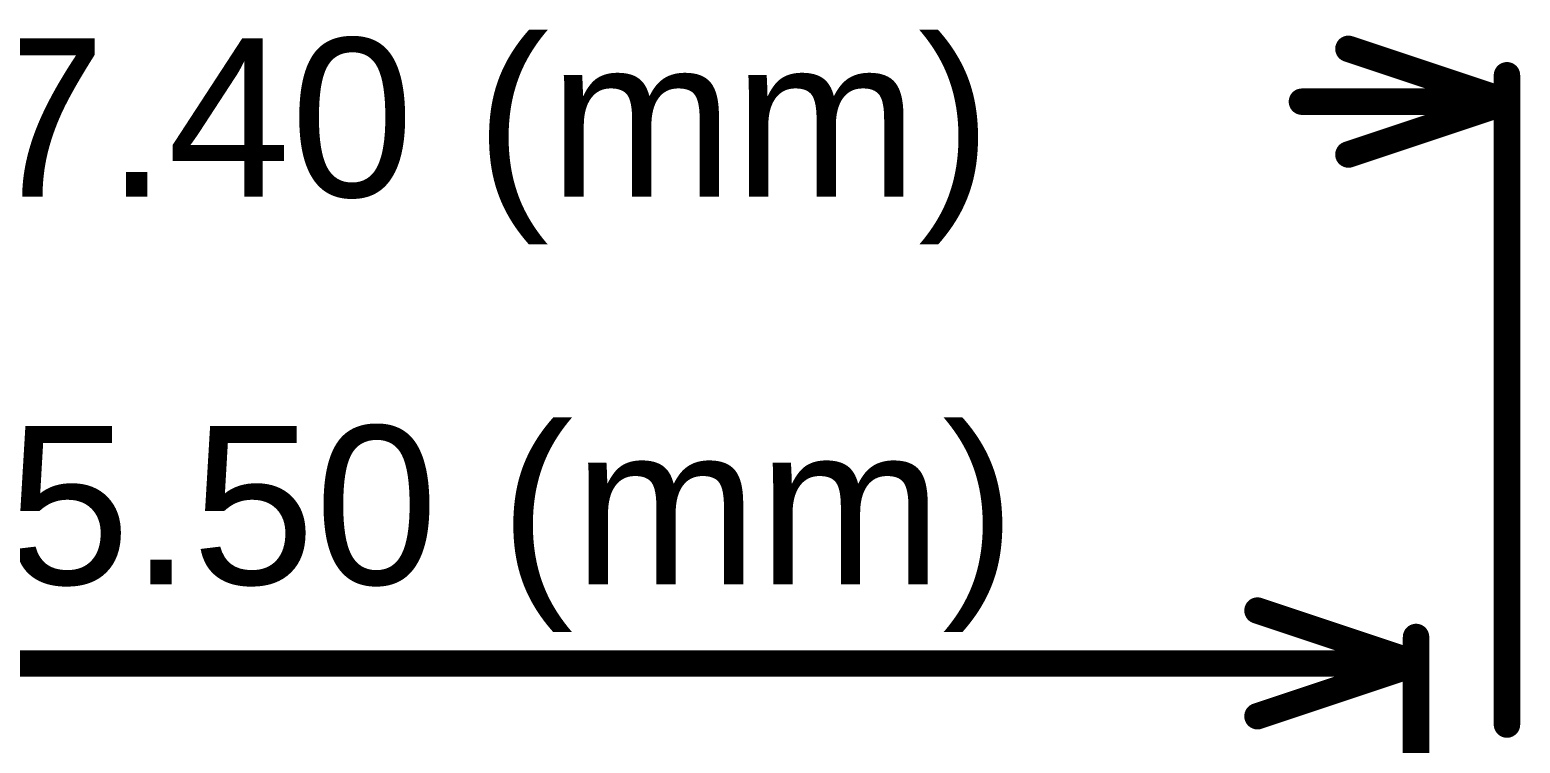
# Model space of a CAD drawing. Header units: millimetres. Extents: x 0 to 13.5, y -0.9 to 3.4.
# Drawn here: x 3.474 to 4.038, y 3.17 to 3.44 of the extents above; entities that cross this region are included whole.
import ezdxf

# ---------------------------------------------------------------- set-up
doc = ezdxf.new("R2010")
doc.units = ezdxf.units.MM
doc.header["$MEASUREMENT"] = 0
doc.layers.add('Mechanical1', color=6, linetype='Continuous')
doc.styles.add('Arial', font='', dxfattribs={"height": 0.2})
doc.styles.get('Arial').set_extended_font_data('Arial')

msp = doc.modelspace()

# ---------------------------------------------------------------- linework, layer by layer
at = {"layer": 'Mechanical1', "const_width": 0.01}
for points in [[(3.97274, 3.4326), (4.03274, 3.4126)], [(4.03274, 3.17685), (4.03274, 3.4226)], [(3.95514, 3.4126), (4.03274, 3.4126)], [(3.97274, 3.3926), (4.03274, 3.4126)], [(3.93833, 3.22), (3.99833, 3.2)], [(3.99833, 3.16274), (3.99833, 3.21)], [(3.38809, 3.2), (3.69321, 3.2)], [(3.69321, 3.2), (3.99833, 3.2)], [(3.93833, 3.18), (3.99833, 3.2)]]:
    msp.add_lwpolyline(points, dxfattribs=at)
at = {"layer": 'Mechanical1', "const_width": 0.005}
for points in [[(3.97024, 3.4326, 1), (3.97524, 3.4326, 1)], [(4.03024, 3.4226, 1), (4.03524, 3.4226, 1)], [(3.95264, 3.4126, 1), (3.95764, 3.4126, 1)], [(4.03024, 3.4126, 1), (4.03524, 3.4126, 1)], [(4.03024, 3.4126, 1), (4.03524, 3.4126, 1)], [(4.03024, 3.4126, 1), (4.03524, 3.4126, 1)], [(3.97024, 3.3926, 1), (3.97524, 3.3926, 1)], [(3.93583, 3.22, 1), (3.94083, 3.22, 1)], [(3.99583, 3.21, 1), (4.00083, 3.21, 1)], [(3.69071, 3.2, 1), (3.69571, 3.2, 1)], [(3.69071, 3.2, 1), (3.69571, 3.2, 1)], [(3.99583, 3.2, 1), (4.00083, 3.2, 1)], [(3.99583, 3.2, 1), (4.00083, 3.2, 1)], [(3.99583, 3.2, 1), (4.00083, 3.2, 1)], [(3.93583, 3.18, 1), (3.94083, 3.18, 1)], [(4.03024, 3.17685, 1), (4.03524, 3.17685, 1)]]:
    msp.add_lwpolyline(points, format="xyb", close=True, dxfattribs=at)

# ---------------------------------------------------------------- texts
at = {"layer": 'Mechanical1', "style": 'Arial'}
for s, p in [('17.40 (mm)', (3.40931, 3.37661)), ('15.50 (mm)', (3.4185, 3.2299))]:
    msp.add_text(s, height=0.06, dxfattribs=at).set_placement(p)

doc.saveas('drawing.dxf')
